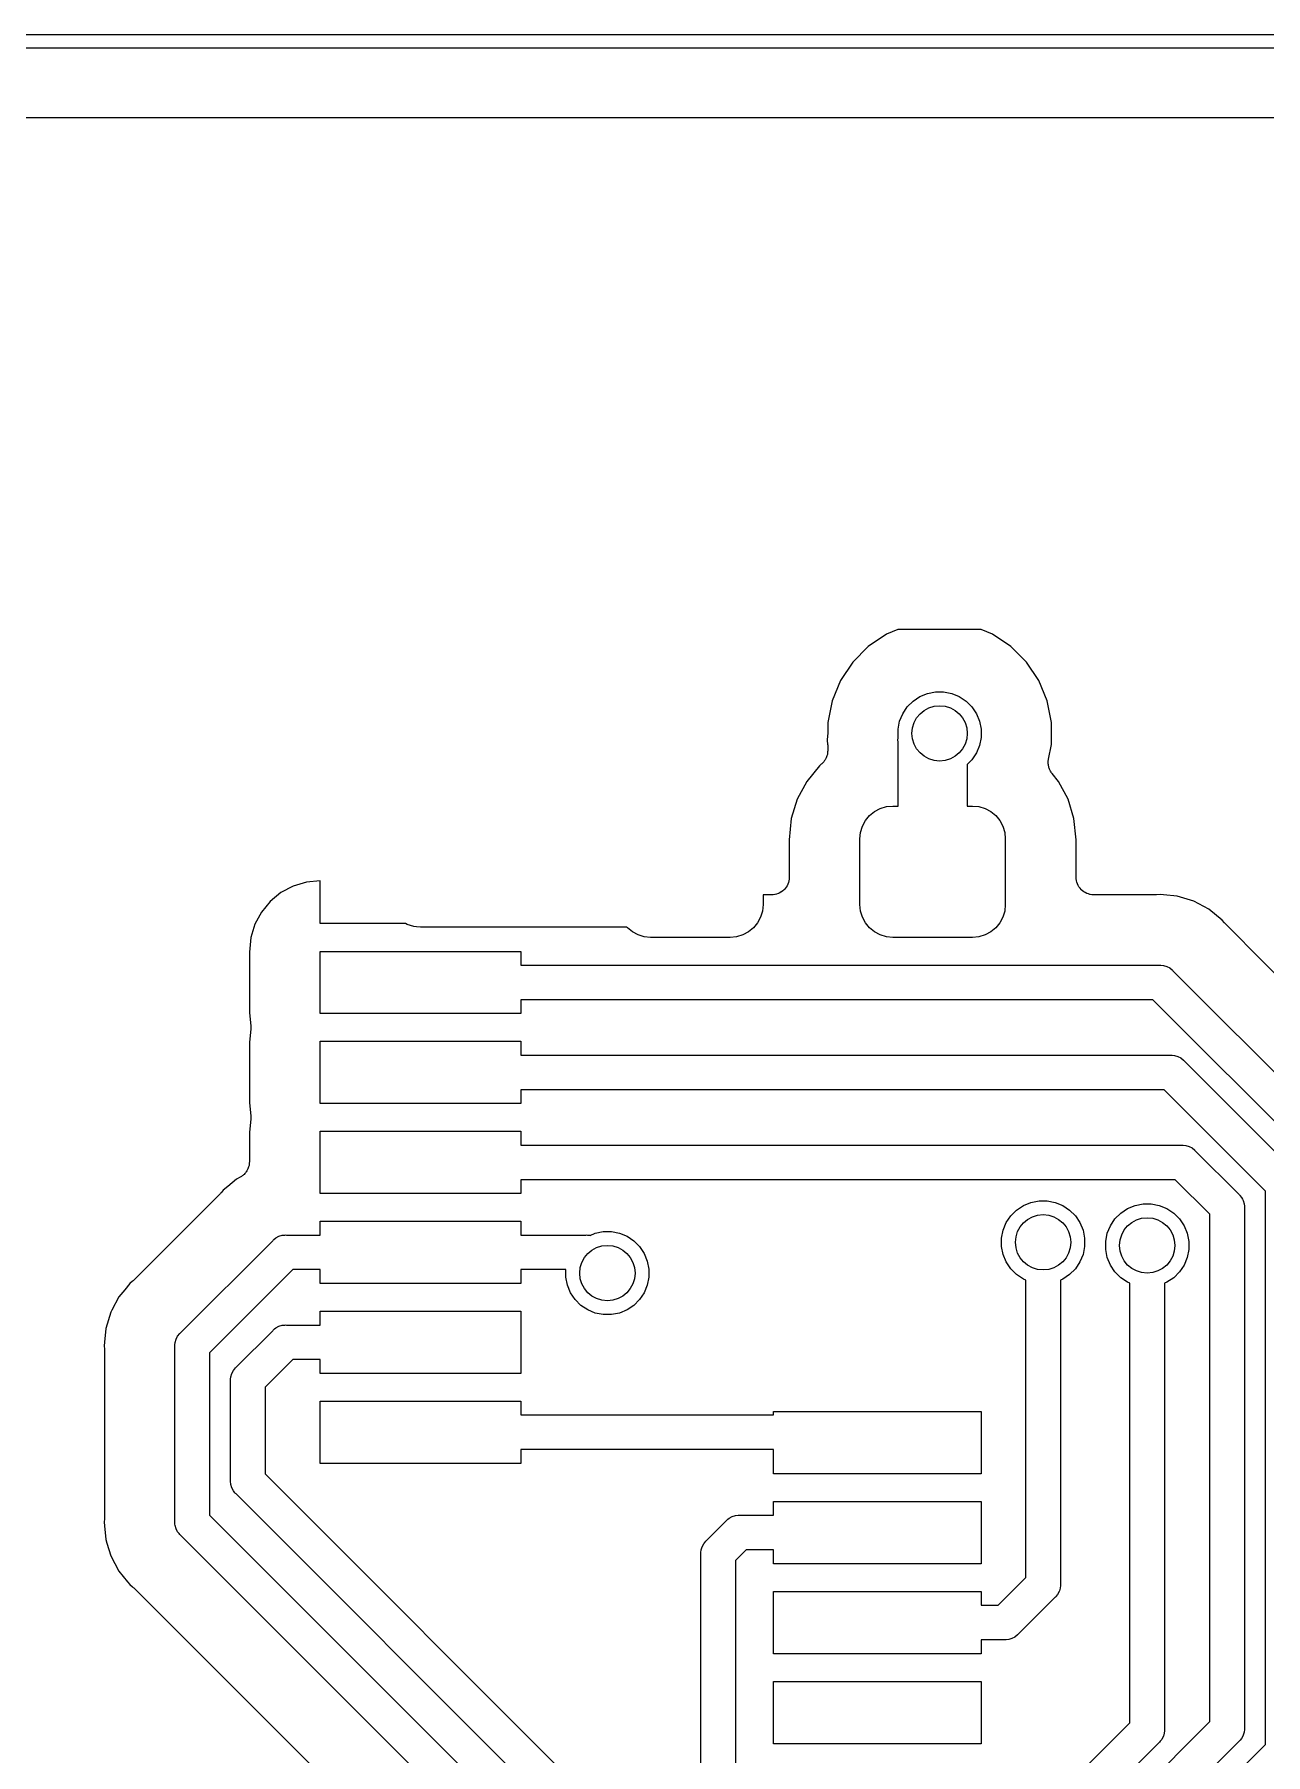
# Model space of a CAD drawing. Extents: x 3.61 to 7.55, y -5.8 to -3.38.
# Drawn here: x 6.3488 to 6.699, y -3.8692 to -3.3799 of the extents above; entities that cross this region are included whole.
import ezdxf

# ---------------------------------------------------------------- set-up
doc = ezdxf.new("R2010")
doc.units = 0
doc.header["$MEASUREMENT"] = 0
doc.layers.add('BLACK', color=7, linetype='CONTINUOUS')

msp = doc.modelspace()

# ---------------------------------------------------------------- linework, layer by layer
at = {"layer": 'BLACK', "linetype": 'CONTINUOUS'}
for p, q in [((3.60836, -3.37992), (7.54518, -3.37992)), ((7.54331, -3.38386), (3.61024, -3.38386)), ((5.98067, -3.40354), (7.06335, -3.40354)), ((6.59123, -3.55055), (6.58602, -3.55403)), ((6.59446, -3.54921), (6.59123, -3.55055)), ((6.61814, -3.54921), (6.59446, -3.54921)), ((6.62137, -3.55055), (6.61814, -3.54921)), ((6.62658, -3.55403), (6.62137, -3.55055)), ((6.58602, -3.55403), (6.58159, -3.55846)), ((6.63101, -3.55846), (6.62658, -3.55403)), ((6.58159, -3.55846), (6.57811, -3.56367)), ((6.63449, -3.56367), (6.63101, -3.55846)), ((6.57811, -3.56367), (6.57571, -3.56946)), ((6.60285, -3.56738), (6.60514, -3.56693)), ((6.60514, -3.56693), (6.60746, -3.56693)), ((6.60746, -3.56693), (6.60974, -3.56738)), ((6.63689, -3.56946), (6.63449, -3.56367)), ((6.57571, -3.56946), (6.57449, -3.57561)), ((6.59583, -3.57315), (6.59712, -3.57121)), ((6.59712, -3.57121), (6.59877, -3.56957)), ((6.59877, -3.56957), (6.6007, -3.56827)), ((6.6007, -3.56827), (6.60285, -3.56738)), ((6.60974, -3.56738), (6.61189, -3.56827)), ((6.61189, -3.56827), (6.61383, -3.56957)), ((6.61383, -3.56957), (6.61547, -3.57121)), ((6.61547, -3.57121), (6.61677, -3.57315)), ((6.63811, -3.57561), (6.63689, -3.56946)), ((6.57449, -3.57561), (6.57449, -3.579)), ((6.59449, -3.57758), (6.59494, -3.5753)), ((6.59494, -3.5753), (6.59583, -3.57315)), ((6.61677, -3.57315), (6.61766, -3.5753)), ((6.61766, -3.5753), (6.61811, -3.57758)), ((6.63811, -3.58187), (6.63811, -3.57561)), ((6.57446, -3.57949), (6.57434, -3.58071)), ((6.57434, -3.58071), (6.57446, -3.58193)), ((6.57449, -3.57907), (6.57446, -3.57928)), ((6.57446, -3.57928), (6.57446, -3.57949)), ((6.57449, -3.579), (6.57449, -3.57907)), ((6.59444, -3.58071), (6.59451, -3.58001)), ((6.59449, -3.58119), (6.59444, -3.58071)), ((6.59449, -3.5799), (6.59449, -3.57758)), ((6.59451, -3.58001), (6.59449, -3.5799)), ((6.59449, -3.59941), (6.59449, -3.58119)), ((6.61811, -3.5799), (6.61766, -3.58219)), ((6.61811, -3.57758), (6.61811, -3.5799)), ((6.57347, -3.58668), (6.57335, -3.58686)), ((6.57361, -3.58651), (6.57347, -3.58668)), ((6.57374, -3.58627), (6.57361, -3.58651)), ((6.57389, -3.58605), (6.57374, -3.58627)), ((6.57398, -3.58585), (6.57389, -3.58605)), ((6.57408, -3.58566), (6.57398, -3.58585)), ((6.57417, -3.5854), (6.57408, -3.58566)), ((6.57427, -3.58515), (6.57417, -3.5854)), ((6.57431, -3.58493), (6.57427, -3.58515)), ((6.57438, -3.58473), (6.57431, -3.58493)), ((6.57441, -3.58446), (6.57438, -3.58473)), ((6.57446, -3.58419), (6.57441, -3.58446)), ((6.57446, -3.58193), (6.57447, -3.582)), ((6.57449, -3.58376), (6.57446, -3.58397)), ((6.57446, -3.58397), (6.57446, -3.58419)), ((6.57447, -3.582), (6.57447, -3.58221)), ((6.57447, -3.58221), (6.57449, -3.58242)), ((6.57449, -3.58242), (6.57449, -3.58369)), ((6.57449, -3.58369), (6.57449, -3.58376)), ((6.61547, -3.58627), (6.61417, -3.58757)), ((6.61677, -3.58433), (6.61547, -3.58627)), ((6.61766, -3.58219), (6.61677, -3.58433)), ((6.63718, -3.58701), (6.63721, -3.58674)), ((6.63721, -3.58648), (6.63726, -3.58626)), ((6.63721, -3.58674), (6.63721, -3.58648)), ((6.63726, -3.58626), (6.63728, -3.58604)), ((6.63728, -3.58604), (6.63811, -3.58187)), ((6.57219, -3.58794), (6.56853, -3.5924)), ((6.57266, -3.58755), (6.57219, -3.58794)), ((6.57282, -3.5874), (6.57266, -3.58755)), ((6.57299, -3.58726), (6.57282, -3.5874)), ((6.57316, -3.58705), (6.57299, -3.58726)), ((6.57335, -3.58686), (6.57316, -3.58705)), ((6.61417, -3.58757), (6.61417, -3.59941)), ((6.63721, -3.58723), (6.63718, -3.58701)), ((6.6372, -3.58745), (6.63721, -3.58723)), ((6.63725, -3.58772), (6.6372, -3.58745)), ((6.63728, -3.58798), (6.63725, -3.58772)), ((6.63734, -3.58819), (6.63728, -3.58798)), ((6.63738, -3.58841), (6.63734, -3.58819)), ((6.63748, -3.58866), (6.63738, -3.58841)), ((6.63756, -3.58892), (6.63748, -3.58866)), ((6.63766, -3.58911), (6.63756, -3.58892)), ((6.63774, -3.58932), (6.63766, -3.58911)), ((6.63789, -3.58954), (6.63774, -3.58932)), ((6.63802, -3.58978), (6.63789, -3.58954)), ((6.63816, -3.58995), (6.63802, -3.58978)), ((6.63828, -3.59014), (6.63816, -3.58995)), ((6.63832, -3.59019), (6.63828, -3.59014)), ((6.64013, -3.5924), (6.63832, -3.59019)), ((6.56853, -3.5924), (6.56581, -3.59749)), ((6.64286, -3.59749), (6.64013, -3.5924)), ((6.56581, -3.59749), (6.56413, -3.60301)), ((6.5864, -3.60215), (6.58782, -3.60099)), ((6.58782, -3.60099), (6.58943, -3.60012)), ((6.58943, -3.60012), (6.59119, -3.59959)), ((6.59119, -3.59959), (6.59301, -3.59941)), ((6.59301, -3.59941), (6.59449, -3.59941)), ((6.61417, -3.59941), (6.61565, -3.59941)), ((6.61565, -3.59941), (6.61747, -3.59959)), ((6.61747, -3.59959), (6.61923, -3.60012)), ((6.61923, -3.60012), (6.62084, -3.60099)), ((6.62084, -3.60099), (6.62226, -3.60215)), ((6.64453, -3.60301), (6.64286, -3.59749)), ((6.56413, -3.60301), (6.56354, -3.60901)), ((6.58384, -3.60694), (6.58437, -3.60518)), ((6.58437, -3.60518), (6.58524, -3.60357)), ((6.58524, -3.60357), (6.5864, -3.60215)), ((6.62226, -3.60215), (6.62342, -3.60357)), ((6.62342, -3.60357), (6.62429, -3.60518)), ((6.62429, -3.60518), (6.62482, -3.60694)), ((6.64512, -3.60901), (6.64453, -3.60301)), ((6.56354, -3.60901), (6.56354, -3.61969)), ((6.58366, -3.60876), (6.58384, -3.60694)), ((6.58366, -3.62746), (6.58366, -3.60876)), ((6.62482, -3.60694), (6.625, -3.60876)), ((6.625, -3.60876), (6.625, -3.62746)), ((6.64512, -3.61969), (6.64512, -3.60901)), ((6.43012, -3.62065), (6.4262, -3.62104)), ((6.43012, -3.63287), (6.43012, -3.62065)), ((6.56343, -3.62072), (6.56329, -3.62117)), ((6.56344, -3.62069), (6.56343, -3.62071)), ((6.56343, -3.62071), (6.56343, -3.62072)), ((6.56349, -3.62022), (6.56344, -3.62069)), ((6.56354, -3.61975), (6.56349, -3.62022)), ((6.56354, -3.61969), (6.56354, -3.61972)), ((6.56354, -3.61972), (6.56354, -3.61972)), ((6.56354, -3.61972), (6.56354, -3.61972)), ((6.56354, -3.61972), (6.56354, -3.61975)), ((6.64517, -3.62015), (6.64512, -3.61969)), ((6.64521, -3.62062), (6.64517, -3.62015)), ((6.64521, -3.62064), (6.64521, -3.62062)), ((6.64522, -3.62066), (6.64521, -3.62064)), ((6.64535, -3.6211), (6.64522, -3.62066)), ((6.41895, -3.62404), (6.41591, -3.62654)), ((6.42243, -3.62218), (6.41895, -3.62404)), ((6.4262, -3.62104), (6.42243, -3.62218)), ((6.55854, -3.62469), (6.5561, -3.62469)), ((6.5561, -3.62469), (6.5561, -3.62746)), ((6.55901, -3.62464), (6.55854, -3.62469)), ((6.55948, -3.6246), (6.55901, -3.62464)), ((6.55949, -3.62459), (6.55948, -3.6246)), ((6.55951, -3.62459), (6.55949, -3.62459)), ((6.55996, -3.62445), (6.55951, -3.62459)), ((6.56041, -3.62432), (6.55996, -3.62445)), ((6.56043, -3.62431), (6.56041, -3.62432)), ((6.56045, -3.62431), (6.56043, -3.62431)), ((6.56086, -3.62409), (6.56045, -3.62431)), ((6.56128, -3.62387), (6.56086, -3.62409)), ((6.56129, -3.62386), (6.56128, -3.62387)), ((6.56131, -3.62385), (6.56129, -3.62386)), ((6.56167, -3.62355), (6.56131, -3.62385)), ((6.56204, -3.62326), (6.56167, -3.62355)), ((6.56205, -3.62324), (6.56204, -3.62326)), ((6.56206, -3.62323), (6.56205, -3.62324)), ((6.56237, -3.62287), (6.56206, -3.62323)), ((6.56267, -3.62251), (6.56237, -3.62287)), ((6.56269, -3.62248), (6.56267, -3.62249)), ((6.56267, -3.62249), (6.56267, -3.62251)), ((6.56291, -3.62207), (6.56269, -3.62248)), ((6.56314, -3.62165), (6.56291, -3.62207)), ((6.56315, -3.62162), (6.56314, -3.62164)), ((6.56314, -3.62164), (6.56314, -3.62165)), ((6.56329, -3.62117), (6.56315, -3.62162)), ((6.64549, -3.62156), (6.64535, -3.6211)), ((6.64549, -3.62157), (6.64549, -3.62156)), ((6.6455, -3.62159), (6.64549, -3.62157)), ((6.64572, -3.62201), (6.6455, -3.62159)), ((6.64594, -3.62242), (6.64572, -3.62201)), ((6.64595, -3.62244), (6.64594, -3.62242)), ((6.64596, -3.62245), (6.64595, -3.62244)), ((6.64625, -3.62282), (6.64596, -3.62245)), ((6.64655, -3.62318), (6.64625, -3.62282)), ((6.64656, -3.62319), (6.64655, -3.62318)), ((6.64657, -3.62321), (6.64656, -3.62319)), ((6.64694, -3.62351), (6.64657, -3.62321)), ((6.6473, -3.62381), (6.64694, -3.62351)), ((6.64731, -3.62382), (6.6473, -3.62381)), ((6.64732, -3.62383), (6.64731, -3.62382)), ((6.64774, -3.62405), (6.64732, -3.62383)), ((6.64815, -3.62428), (6.64774, -3.62405)), ((6.64817, -3.62429), (6.64815, -3.62428)), ((6.64818, -3.62429), (6.64817, -3.62429)), ((6.64863, -3.62443), (6.64818, -3.62429)), ((6.64908, -3.62458), (6.64863, -3.62443)), ((6.6491, -3.62458), (6.64908, -3.62458)), ((6.64912, -3.62458), (6.6491, -3.62458)), ((6.64958, -3.62463), (6.64912, -3.62458)), ((6.65005, -3.62468), (6.64958, -3.62463)), ((6.65008, -3.62468), (6.65005, -3.62468)), ((6.65009, -3.62468), (6.65008, -3.62468)), ((6.65012, -3.62469), (6.65009, -3.62468)), ((6.65009, -3.62468), (6.65009, -3.62468)), ((6.66754, -3.62469), (6.65012, -3.62469)), ((6.66775, -3.62466), (6.66754, -3.62469)), ((6.66796, -3.62467), (6.66775, -3.62466)), ((6.66803, -3.62466), (6.66796, -3.62467)), ((6.66901, -3.62456), (6.66803, -3.62466)), ((6.66998, -3.62466), (6.66901, -3.62456)), ((6.66999, -3.62466), (6.66998, -3.62466)), ((6.67389, -3.62505), (6.66999, -3.62466)), ((6.67859, -3.62647), (6.67389, -3.62505)), ((6.41341, -3.62958), (6.41155, -3.63306)), ((6.41591, -3.62654), (6.41341, -3.62958)), ((6.55592, -3.62928), (6.55539, -3.63104)), ((6.5561, -3.62746), (6.55592, -3.62928)), ((6.58384, -3.62928), (6.58366, -3.62746)), ((6.58437, -3.63104), (6.58384, -3.62928)), ((6.62482, -3.62928), (6.62429, -3.63104)), ((6.625, -3.62746), (6.62482, -3.62928)), ((6.68292, -3.62878), (6.67859, -3.62647)), ((6.68671, -3.6319), (6.68292, -3.62878)), ((6.41155, -3.63306), (6.41041, -3.63683)), ((6.45435, -3.63287), (6.43012, -3.63287)), ((6.45488, -3.63315), (6.45435, -3.63287)), ((6.45673, -3.63372), (6.45488, -3.63315)), ((6.45749, -3.63379), (6.45673, -3.63372)), ((6.45866, -3.63391), (6.45749, -3.63379)), ((6.45914, -3.63386), (6.45866, -3.63391)), ((6.51733, -3.63386), (6.45914, -3.63386)), ((6.5175, -3.63407), (6.51733, -3.63386)), ((6.51892, -3.63524), (6.5175, -3.63407)), ((6.52054, -3.6361), (6.51892, -3.63524)), ((6.55195, -3.63524), (6.55033, -3.6361)), ((6.55336, -3.63407), (6.55195, -3.63524)), ((6.55453, -3.63266), (6.55336, -3.63407)), ((6.55539, -3.63104), (6.55453, -3.63266)), ((6.58524, -3.63266), (6.58437, -3.63104)), ((6.5864, -3.63407), (6.58524, -3.63266)), ((6.58782, -3.63524), (6.5864, -3.63407)), ((6.58943, -3.6361), (6.58782, -3.63524)), ((6.62084, -3.63524), (6.61923, -3.6361)), ((6.62226, -3.63407), (6.62084, -3.63524)), ((6.62342, -3.63266), (6.62226, -3.63407)), ((6.62429, -3.63104), (6.62342, -3.63266)), ((6.68734, -3.63266), (6.68671, -3.6319)), ((6.68749, -3.63281), (6.68734, -3.63266)), ((6.68762, -3.63297), (6.68749, -3.63281)), ((6.68767, -3.63302), (6.68762, -3.63297)), ((6.69843, -3.64379), (6.68767, -3.63302)), ((6.41041, -3.63683), (6.41, -3.64099)), ((6.52229, -3.63663), (6.52054, -3.6361)), ((6.52411, -3.63681), (6.52229, -3.63663)), ((6.54675, -3.63681), (6.52411, -3.63681)), ((6.54858, -3.63663), (6.54675, -3.63681)), ((6.55033, -3.6361), (6.54858, -3.63663)), ((6.59119, -3.63663), (6.58943, -3.6361)), ((6.59301, -3.63681), (6.59119, -3.63663)), ((6.61565, -3.63681), (6.59301, -3.63681)), ((6.61747, -3.63663), (6.61565, -3.63681)), ((6.61923, -3.6361), (6.61747, -3.63663)), ((6.41, -3.64099), (6.41, -3.65822)), ((6.43012, -3.65846), (6.43012, -3.64075)), ((6.43012, -3.64075), (6.4872, -3.64075)), ((6.4872, -3.64075), (6.4872, -3.64469)), ((6.4872, -3.64469), (6.66876, -3.64469)), ((6.66876, -3.64469), (6.66901, -3.64466)), ((6.66901, -3.64466), (6.66925, -3.64469)), ((6.66925, -3.64469), (6.66925, -3.64469)), ((6.66925, -3.64469), (6.66997, -3.64476)), ((6.66997, -3.64476), (6.6709, -3.64504)), ((6.6709, -3.64504), (6.67175, -3.64549)), ((6.73636, -3.68171), (6.69843, -3.64379)), ((6.69843, -3.64379), (6.69843, -3.64379)), ((6.67175, -3.64549), (6.6725, -3.64611)), ((6.6725, -3.64611), (6.67266, -3.6463)), ((6.67266, -3.6463), (6.72308, -3.69672)), ((6.66697, -3.65453), (6.4872, -3.65453)), ((6.4872, -3.65453), (6.4872, -3.65846)), ((6.71485, -3.70241), (6.66697, -3.65453)), ((6.41, -3.65822), (6.41036, -3.66191)), ((6.4872, -3.65846), (6.43012, -3.65846)), ((6.41036, -3.66289), (6.41, -3.66658)), ((6.41036, -3.66191), (6.41036, -3.66192)), ((6.41036, -3.66192), (6.41036, -3.66192)), ((6.41036, -3.66192), (6.41036, -3.66192)), ((6.41036, -3.66192), (6.41037, -3.66198)), ((6.41037, -3.66198), (6.41036, -3.66244)), ((6.41036, -3.66244), (6.41036, -3.66289)), ((6.41, -3.66658), (6.41, -3.68381)), ((6.43012, -3.68406), (6.43012, -3.66634)), ((6.43012, -3.66634), (6.4872, -3.66634)), ((6.4872, -3.66634), (6.4872, -3.67028)), ((6.4872, -3.67028), (6.67195, -3.67028)), ((6.67195, -3.67028), (6.67219, -3.67025)), ((6.67219, -3.67025), (6.67243, -3.67028)), ((6.67243, -3.67028), (6.67243, -3.67028)), ((6.67243, -3.67028), (6.67316, -3.67035)), ((6.67316, -3.67035), (6.67408, -3.67063)), ((6.67408, -3.67063), (6.67494, -3.67109)), ((6.67494, -3.67109), (6.67569, -3.6717)), ((6.67569, -3.6717), (6.67584, -3.67189)), ((6.67584, -3.67189), (6.70724, -3.70329)), ((6.41, -3.68381), (6.41036, -3.6875)), ((6.4872, -3.68406), (6.43012, -3.68406)), ((6.67015, -3.68012), (6.4872, -3.68012)), ((6.4872, -3.68012), (6.4872, -3.68406)), ((6.69901, -3.70897), (6.67015, -3.68012)), ((6.41036, -3.68848), (6.41, -3.69217)), ((6.41036, -3.6875), (6.41036, -3.68751)), ((6.41036, -3.68751), (6.41036, -3.68751)), ((6.41036, -3.68751), (6.41036, -3.68751)), ((6.41036, -3.68751), (6.41037, -3.68757)), ((6.41037, -3.68757), (6.41036, -3.68803)), ((6.41036, -3.68803), (6.41036, -3.68848)), ((6.41, -3.69217), (6.41, -3.70062)), ((6.43012, -3.70965), (6.43012, -3.69193)), ((6.43012, -3.69193), (6.4872, -3.69193)), ((6.4872, -3.69193), (6.4872, -3.69587)), ((6.4872, -3.69587), (6.62496, -3.69587)), ((6.62496, -3.69587), (6.62497, -3.69586)), ((6.62497, -3.69586), (6.62498, -3.69586)), ((6.62498, -3.69586), (6.62522, -3.69584)), ((6.62522, -3.69584), (6.62546, -3.69586)), ((6.62546, -3.69586), (6.67513, -3.69586)), ((6.67513, -3.69586), (6.67537, -3.69584)), ((6.67537, -3.69584), (6.67562, -3.69586)), ((6.67562, -3.69586), (6.67562, -3.69586)), ((6.67562, -3.69586), (6.67634, -3.69594)), ((6.67634, -3.69594), (6.67727, -3.69622)), ((6.67727, -3.69622), (6.67812, -3.69667)), ((6.67812, -3.69667), (6.67887, -3.69729)), ((6.67887, -3.69729), (6.67903, -3.69748)), ((6.67903, -3.69748), (6.6914, -3.70985)), ((6.4085, -3.70419), (6.40832, -3.70433)), ((6.40867, -3.70398), (6.4085, -3.70419)), ((6.40886, -3.7038), (6.40867, -3.70398)), ((6.40898, -3.70361), (6.40886, -3.7038)), ((6.40912, -3.70344), (6.40898, -3.70361)), ((6.40925, -3.70321), (6.40912, -3.70344)), ((6.4094, -3.70299), (6.40925, -3.70321)), ((6.40949, -3.70278), (6.4094, -3.70299)), ((6.40959, -3.70259), (6.40949, -3.70278)), ((6.40967, -3.70233), (6.40959, -3.70259)), ((6.40978, -3.70209), (6.40967, -3.70233)), ((6.40982, -3.70187), (6.40978, -3.70209)), ((6.40989, -3.70166), (6.40982, -3.70187)), ((6.40992, -3.70139), (6.40989, -3.70166)), ((6.40997, -3.70113), (6.40992, -3.70139)), ((6.41, -3.70069), (6.40997, -3.70091)), ((6.40997, -3.70091), (6.40997, -3.70113)), ((6.41, -3.70062), (6.41, -3.70069)), ((6.40257, -3.70867), (6.40194, -3.70943)), ((6.40382, -3.70764), (6.40257, -3.70867)), ((6.40636, -3.70556), (6.40382, -3.70764)), ((6.40735, -3.70503), (6.40636, -3.70556)), ((6.40754, -3.7049), (6.40735, -3.70503)), ((6.40773, -3.7048), (6.40754, -3.7049)), ((6.40794, -3.70463), (6.40773, -3.7048)), ((6.40817, -3.70448), (6.40794, -3.70463)), ((6.40832, -3.70433), (6.40817, -3.70448)), ((6.62497, -3.70571), (6.4872, -3.70571)), ((6.4872, -3.70571), (6.4872, -3.70965)), ((6.62521, -3.70573), (6.62497, -3.70571)), ((6.62546, -3.70571), (6.62521, -3.70573)), ((6.62547, -3.70571), (6.62546, -3.70571)), ((6.62546, -3.70571), (6.62546, -3.70571)), ((6.67334, -3.70571), (6.62547, -3.70571)), ((6.68317, -3.71554), (6.67334, -3.70571)), ((6.69901, -3.8664), (6.69901, -3.70897)), ((6.40161, -3.7098), (6.37712, -3.73429)), ((6.40175, -3.70963), (6.40161, -3.7098)), ((6.4019, -3.70949), (6.40175, -3.70963)), ((6.40194, -3.70943), (6.4019, -3.70949)), ((6.4872, -3.70965), (6.43012, -3.70965)), ((6.62822, -3.71434), (6.63015, -3.71305)), ((6.63015, -3.71305), (6.6323, -3.71216)), ((6.6323, -3.71216), (6.63458, -3.71171)), ((6.63458, -3.71171), (6.63691, -3.71171)), ((6.63691, -3.71171), (6.63919, -3.71216)), ((6.63919, -3.71216), (6.64134, -3.71305)), ((6.64134, -3.71305), (6.64327, -3.71434)), ((6.65783, -3.71524), (6.65976, -3.71394)), ((6.65976, -3.71394), (6.66191, -3.71305)), ((6.66191, -3.71305), (6.66419, -3.7126)), ((6.66419, -3.7126), (6.66652, -3.7126)), ((6.66652, -3.7126), (6.6688, -3.71305)), ((6.6688, -3.71305), (6.67095, -3.71394)), ((6.67095, -3.71394), (6.67288, -3.71524)), ((6.6914, -3.70985), (6.69158, -3.71)), ((6.69158, -3.71), (6.69174, -3.71019)), ((6.69174, -3.71019), (6.6922, -3.71075)), ((6.6922, -3.71075), (6.69246, -3.71124)), ((6.69246, -3.71124), (6.69266, -3.71161)), ((6.69266, -3.71161), (6.69294, -3.71253)), ((6.69294, -3.71253), (6.69301, -3.71326)), ((6.69301, -3.71326), (6.69301, -3.71326)), ((6.69301, -3.71326), (6.69303, -3.7135)), ((6.69303, -3.7135), (6.69301, -3.71374)), ((6.69301, -3.71374), (6.69301, -3.86164)), ((6.43012, -3.72146), (6.43012, -3.71752)), ((6.43012, -3.71752), (6.4872, -3.71752)), ((6.4872, -3.71752), (6.4872, -3.72146)), ((6.62439, -3.72007), (6.62528, -3.71792)), ((6.62528, -3.71792), (6.62657, -3.71599)), ((6.62657, -3.71599), (6.62822, -3.71434)), ((6.64327, -3.71434), (6.64492, -3.71599)), ((6.64492, -3.71599), (6.64621, -3.71792)), ((6.64621, -3.71792), (6.6471, -3.72007)), ((6.654, -3.72096), (6.65489, -3.71881)), ((6.65489, -3.71881), (6.65618, -3.71688)), ((6.65618, -3.71688), (6.65783, -3.71524)), ((6.67288, -3.71524), (6.67453, -3.71688)), ((6.67453, -3.71688), (6.67582, -3.71881)), ((6.67582, -3.71881), (6.67671, -3.72096)), ((6.68317, -3.85984), (6.68317, -3.71554)), ((6.39039, -3.7493), (6.41663, -3.72307)), ((6.41663, -3.72307), (6.41678, -3.72288)), ((6.41678, -3.72288), (6.41697, -3.72273)), ((6.41697, -3.72273), (6.41753, -3.72227)), ((6.41697, -3.72273), (6.41697, -3.72273)), ((6.41753, -3.72227), (6.41838, -3.72181)), ((6.41838, -3.72181), (6.41931, -3.72153)), ((6.41931, -3.72153), (6.42003, -3.72146)), ((6.42003, -3.72146), (6.42028, -3.72143)), ((6.42003, -3.72146), (6.42003, -3.72146)), ((6.42028, -3.72143), (6.42052, -3.72146)), ((6.42052, -3.72146), (6.43012, -3.72146)), ((6.4872, -3.72146), (6.50566, -3.72146)), ((6.50566, -3.72146), (6.50591, -3.72143)), ((6.50591, -3.72143), (6.50615, -3.72146)), ((6.50615, -3.72146), (6.50615, -3.72146)), ((6.50615, -3.72146), (6.50687, -3.72153)), ((6.50687, -3.72153), (6.5069, -3.72154)), ((6.5069, -3.72154), (6.50837, -3.72093)), ((6.50837, -3.72093), (6.51065, -3.72047)), ((6.51065, -3.72047), (6.51297, -3.72047)), ((6.51297, -3.72047), (6.51526, -3.72093)), ((6.51526, -3.72093), (6.51741, -3.72182)), ((6.51741, -3.72182), (6.51934, -3.72311)), ((6.51934, -3.72311), (6.52099, -3.72475)), ((6.62393, -3.72236), (6.62439, -3.72007)), ((6.62393, -3.72468), (6.62393, -3.72236)), ((6.6471, -3.72007), (6.64756, -3.72236)), ((6.64756, -3.72236), (6.64756, -3.72468)), ((6.65354, -3.72325), (6.654, -3.72096)), ((6.65354, -3.72557), (6.65354, -3.72325)), ((6.67671, -3.72096), (6.67717, -3.72325)), ((6.67717, -3.72325), (6.67717, -3.72557)), ((6.52099, -3.72475), (6.52228, -3.72669)), ((6.52228, -3.72669), (6.52317, -3.72884)), ((6.62439, -3.72696), (6.62393, -3.72468)), ((6.62528, -3.72911), (6.62439, -3.72696)), ((6.6471, -3.72696), (6.64621, -3.72911)), ((6.64756, -3.72468), (6.6471, -3.72696)), ((6.654, -3.72785), (6.65354, -3.72557)), ((6.65489, -3.73), (6.654, -3.72785)), ((6.67671, -3.72785), (6.67582, -3.73)), ((6.67717, -3.72557), (6.67671, -3.72785)), ((6.42231, -3.7313), (6.39862, -3.75499)), ((6.43012, -3.7313), (6.42231, -3.7313)), ((6.43012, -3.73524), (6.43012, -3.7313)), ((6.5, -3.7313), (6.4872, -3.7313)), ((6.4872, -3.7313), (6.4872, -3.73524)), ((6.5, -3.73345), (6.5, -3.7313)), ((6.50045, -3.73573), (6.5, -3.73345)), ((6.52317, -3.72884), (6.52362, -3.73112)), ((6.52362, -3.73345), (6.52317, -3.73573)), ((6.52362, -3.73112), (6.52362, -3.73345)), ((6.62657, -3.73105), (6.62528, -3.72911)), ((6.62822, -3.73269), (6.62657, -3.73105)), ((6.63015, -3.73399), (6.62822, -3.73269)), ((6.64327, -3.73269), (6.64134, -3.73399)), ((6.64492, -3.73105), (6.64327, -3.73269)), ((6.64621, -3.72911), (6.64492, -3.73105)), ((6.65618, -3.73194), (6.65489, -3.73)), ((6.65783, -3.73358), (6.65618, -3.73194)), ((6.67453, -3.73194), (6.67288, -3.73358)), ((6.67582, -3.73), (6.67453, -3.73194)), ((6.37453, -3.73703), (6.37288, -3.73904)), ((6.37599, -3.73525), (6.37453, -3.73703)), ((6.37453, -3.73703), (6.37453, -3.73703)), ((6.37675, -3.73462), (6.37599, -3.73525)), ((6.3769, -3.73447), (6.37675, -3.73462)), ((6.37707, -3.73434), (6.3769, -3.73447)), ((6.37712, -3.73429), (6.37707, -3.73434)), ((6.4872, -3.73524), (6.43012, -3.73524)), ((6.50134, -3.73788), (6.50045, -3.73573)), ((6.50264, -3.73981), (6.50134, -3.73788)), ((6.52228, -3.73788), (6.52099, -3.73981)), ((6.52317, -3.73573), (6.52228, -3.73788)), ((6.63082, -3.73426), (6.63015, -3.73399)), ((6.63082, -3.74046), (6.63082, -3.73426)), ((6.64134, -3.73399), (6.64067, -3.73426)), ((6.64067, -3.73426), (6.64067, -3.82071)), ((6.65976, -3.73488), (6.65783, -3.73358)), ((6.66043, -3.73516), (6.65976, -3.73488)), ((6.66043, -3.74135), (6.66043, -3.73516)), ((6.67095, -3.73488), (6.67028, -3.73516)), ((6.67028, -3.73516), (6.67028, -3.86196)), ((6.67288, -3.73358), (6.67095, -3.73488)), ((6.37086, -3.74282), (6.37057, -3.74337)), ((6.37288, -3.73904), (6.37086, -3.74282)), ((6.37086, -3.74282), (6.37086, -3.74282)), ((6.43012, -3.74705), (6.43012, -3.74311)), ((6.43012, -3.74311), (6.4872, -3.74311)), ((6.4872, -3.74311), (6.4872, -3.76083)), ((6.50428, -3.74146), (6.50264, -3.73981)), ((6.50622, -3.74275), (6.50428, -3.74146)), ((6.50837, -3.74364), (6.50622, -3.74275)), ((6.51741, -3.74275), (6.51526, -3.74364)), ((6.51934, -3.74146), (6.51741, -3.74275)), ((6.52099, -3.73981), (6.51934, -3.74146)), ((6.63082, -3.81891), (6.63082, -3.74046)), ((6.63082, -3.74046), (6.63082, -3.74046)), ((6.66043, -3.86017), (6.66043, -3.74135)), ((6.66043, -3.74135), (6.66043, -3.74135)), ((6.36914, -3.74807), (6.36876, -3.75197)), ((6.37057, -3.74337), (6.36914, -3.74807)), ((6.41678, -3.74847), (6.41716, -3.74816)), ((6.41716, -3.74816), (6.41753, -3.74786)), ((6.41753, -3.74786), (6.41838, -3.7474)), ((6.41838, -3.7474), (6.41841, -3.74739)), ((6.41841, -3.74739), (6.41931, -3.74712)), ((6.41931, -3.74712), (6.42003, -3.74705)), ((6.42003, -3.74705), (6.42028, -3.74702)), ((6.42003, -3.74705), (6.42003, -3.74705)), ((6.42028, -3.74702), (6.42052, -3.74705)), ((6.42052, -3.74705), (6.43012, -3.74705)), ((6.51065, -3.74409), (6.50837, -3.74364)), ((6.51297, -3.74409), (6.51065, -3.74409)), ((6.51526, -3.74364), (6.51297, -3.74409)), ((6.36876, -3.75197), (6.36866, -3.75295)), ((6.36866, -3.75295), (6.36876, -3.75393)), ((6.36876, -3.75197), (6.36876, -3.75197)), ((6.38876, -3.75295), (6.38878, -3.75271)), ((6.38878, -3.75319), (6.38876, -3.75295)), ((6.38878, -3.75271), (6.38885, -3.75199)), ((6.38878, -3.75271), (6.38878, -3.75271)), ((6.38885, -3.75199), (6.38913, -3.75106)), ((6.38913, -3.75106), (6.38959, -3.75021)), ((6.38959, -3.75021), (6.3902, -3.74946)), ((6.3902, -3.74946), (6.39039, -3.7493)), ((6.40623, -3.75905), (6.41662, -3.74866)), ((6.41662, -3.74866), (6.41678, -3.74847)), ((6.36876, -3.75393), (6.36876, -3.754)), ((6.36876, -3.754), (6.36876, -3.75421)), ((6.36876, -3.75421), (6.36878, -3.75442)), ((6.36878, -3.75442), (6.36878, -3.80168)), ((6.38878, -3.80291), (6.38878, -3.75319)), ((6.39862, -3.75499), (6.39862, -3.80111)), ((6.42231, -3.75689), (6.41446, -3.76474)), ((6.43012, -3.75689), (6.42231, -3.75689)), ((6.43012, -3.76083), (6.43012, -3.75689)), ((6.4046, -3.7627), (6.40462, -3.76246)), ((6.40462, -3.76294), (6.4046, -3.7627)), ((6.40462, -3.76246), (6.40469, -3.76174)), ((6.40462, -3.76246), (6.40462, -3.76246)), ((6.40469, -3.76174), (6.40498, -3.76081)), ((6.40498, -3.76081), (6.40543, -3.75995)), ((6.40543, -3.75995), (6.40605, -3.7592)), ((6.40605, -3.7592), (6.40623, -3.75905)), ((6.4872, -3.76083), (6.43012, -3.76083)), ((6.40462, -3.79119), (6.40462, -3.76294)), ((6.41446, -3.76474), (6.41446, -3.7894)), ((6.43012, -3.78642), (6.43012, -3.7687)), ((6.43012, -3.7687), (6.4872, -3.7687)), ((6.4872, -3.7687), (6.4872, -3.77264)), ((6.4872, -3.77264), (6.55906, -3.77264)), ((6.55906, -3.77264), (6.55906, -3.77165)), ((6.55906, -3.77165), (6.61811, -3.77165)), ((6.61811, -3.77165), (6.61811, -3.78937)), ((6.55906, -3.78248), (6.4872, -3.78248)), ((6.4872, -3.78248), (6.4872, -3.78642)), ((6.55906, -3.78937), (6.55906, -3.78248)), ((6.4872, -3.78642), (6.43012, -3.78642)), ((6.4046, -3.79143), (6.40462, -3.79119)), ((6.40469, -3.7924), (6.4046, -3.79143)), ((6.41446, -3.7894), (6.53077, -3.9057)), ((6.61811, -3.78937), (6.55906, -3.78937)), ((6.40498, -3.79333), (6.40469, -3.7924)), ((6.40543, -3.79418), (6.40498, -3.79333)), ((6.40589, -3.79474), (6.40543, -3.79418)), ((6.40605, -3.79493), (6.40589, -3.79474)), ((6.40623, -3.79508), (6.40605, -3.79493)), ((6.52254, -3.91139), (6.40623, -3.79508)), ((6.36878, -3.80175), (6.36876, -3.80196)), ((6.36876, -3.80196), (6.36876, -3.80217)), ((6.36878, -3.80168), (6.36878, -3.80175)), ((6.39862, -3.80111), (6.51493, -3.91742)), ((6.54611, -3.80228), (6.54647, -3.80199)), ((6.54647, -3.80199), (6.54732, -3.80153)), ((6.54732, -3.80153), (6.54825, -3.80125)), ((6.54825, -3.80125), (6.54897, -3.80118)), ((6.54897, -3.80118), (6.54921, -3.80116)), ((6.54897, -3.80118), (6.54897, -3.80118)), ((6.54921, -3.80116), (6.54945, -3.80118)), ((6.54945, -3.80118), (6.55906, -3.80118)), ((6.55906, -3.80118), (6.55906, -3.79724)), ((6.55906, -3.79724), (6.61811, -3.79724)), ((6.61811, -3.79724), (6.61811, -3.81496)), ((6.36876, -3.80217), (6.36866, -3.80315)), ((6.36866, -3.80315), (6.36876, -3.80413)), ((6.36876, -3.80413), (6.36876, -3.80413)), ((6.36876, -3.80413), (6.36914, -3.80803)), ((6.38876, -3.80315), (6.38878, -3.80291)), ((6.38878, -3.80339), (6.38876, -3.80315)), ((6.38881, -3.80371), (6.38878, -3.80339)), ((6.38885, -3.80411), (6.38881, -3.80371)), ((6.38913, -3.80504), (6.38885, -3.80411)), ((6.38959, -3.8059), (6.38913, -3.80504)), ((6.38998, -3.80637), (6.38959, -3.8059)), ((6.3902, -3.80665), (6.38998, -3.80637)), ((6.39039, -3.8068), (6.3902, -3.80665)), ((6.5067, -3.92311), (6.39039, -3.8068)), ((6.54, -3.80836), (6.54556, -3.80279)), ((6.54556, -3.80279), (6.54572, -3.80261)), ((6.54572, -3.80261), (6.54611, -3.80228)), ((6.36914, -3.80803), (6.36946, -3.80909)), ((6.36946, -3.80909), (6.36946, -3.80909)), ((6.36946, -3.80909), (6.37057, -3.81273)), ((6.53836, -3.81201), (6.53839, -3.81177)), ((6.53839, -3.81177), (6.53846, -3.81104)), ((6.53839, -3.81177), (6.53839, -3.81177)), ((6.53846, -3.81104), (6.53874, -3.81012)), ((6.53874, -3.81012), (6.5392, -3.80926)), ((6.5392, -3.80926), (6.53981, -3.80851)), ((6.53981, -3.80851), (6.54, -3.80836)), ((6.55125, -3.81102), (6.54823, -3.81405)), ((6.55906, -3.81102), (6.55125, -3.81102)), ((6.55906, -3.81496), (6.55906, -3.81102)), ((6.37057, -3.81273), (6.37288, -3.81706)), ((6.53839, -3.81225), (6.53836, -3.81201)), ((6.53839, -4.33991), (6.53839, -3.81225)), ((6.54823, -3.81405), (6.54823, -4.33811)), ((6.61811, -3.81496), (6.55906, -3.81496)), ((6.37288, -3.81706), (6.37536, -3.82008)), ((6.37536, -3.82008), (6.37536, -3.82008)), ((6.37536, -3.82008), (6.37599, -3.82086)), ((6.37599, -3.82086), (6.37675, -3.82148)), ((6.37675, -3.82148), (6.37681, -3.82153)), ((6.37681, -3.82153), (6.37696, -3.82168)), ((6.62296, -3.82677), (6.63082, -3.81891)), ((6.64067, -3.82119), (6.6406, -3.82191)), ((6.64067, -3.82071), (6.64069, -3.82095)), ((6.64069, -3.82095), (6.64067, -3.82119)), ((6.64067, -3.82119), (6.64067, -3.82119)), ((6.37696, -3.82168), (6.37712, -3.82181)), ((6.37712, -3.82181), (6.48524, -3.92993)), ((6.55906, -3.84055), (6.55906, -3.82283)), ((6.55906, -3.82283), (6.61811, -3.82283)), ((6.61811, -3.82283), (6.61811, -3.82677)), ((6.63905, -3.8246), (6.62865, -3.835)), ((6.63924, -3.82444), (6.63905, -3.8246)), ((6.6394, -3.82426), (6.63924, -3.82444)), ((6.63986, -3.82369), (6.6394, -3.82426)), ((6.6394, -3.82426), (6.6394, -3.82426)), ((6.64031, -3.82284), (6.63986, -3.82369)), ((6.64037, -3.82265), (6.64031, -3.82284)), ((6.6406, -3.82191), (6.64037, -3.82265)), ((6.61811, -3.82677), (6.62296, -3.82677)), ((6.62689, -3.83626), (6.62596, -3.83654)), ((6.62775, -3.8358), (6.62689, -3.83626)), ((6.6285, -3.83519), (6.62775, -3.8358)), ((6.62865, -3.835), (6.6285, -3.83519)), ((6.61811, -3.84055), (6.55906, -3.84055)), ((6.62476, -3.83661), (6.61811, -3.83661)), ((6.61811, -3.83661), (6.61811, -3.84055)), ((6.625, -3.83664), (6.62476, -3.83661)), ((6.62524, -3.83661), (6.625, -3.83664)), ((6.62596, -3.83654), (6.62524, -3.83661)), ((6.62524, -3.83661), (6.62524, -3.83661)), ((6.55906, -3.86614), (6.55906, -3.84843)), ((6.55906, -3.84843), (6.61811, -3.84843)), ((6.61811, -3.84843), (6.61811, -3.86614)), ((6.61811, -3.90249), (6.66043, -3.86017)), ((6.6537, -3.88931), (6.68317, -3.85984)), ((6.6914, -3.86553), (6.66193, -3.895)), ((6.66905, -3.86546), (6.66885, -3.8657)), ((6.66947, -3.86495), (6.66905, -3.86546)), ((6.66992, -3.8641), (6.66947, -3.86495)), ((6.66995, -3.86401), (6.66992, -3.8641)), ((6.6702, -3.86317), (6.66995, -3.86401)), ((6.67028, -3.86245), (6.6702, -3.86317)), ((6.67028, -3.86196), (6.6703, -3.8622)), ((6.6703, -3.8622), (6.67028, -3.86245)), ((6.67028, -3.86245), (6.67028, -3.86245)), ((6.69158, -3.86537), (6.6914, -3.86553)), ((6.69178, -3.86513), (6.69158, -3.86537)), ((6.6922, -3.86462), (6.69178, -3.86513)), ((6.69266, -3.86377), (6.6922, -3.86462)), ((6.69294, -3.86284), (6.69266, -3.86375)), ((6.69266, -3.86375), (6.69266, -3.86377)), ((6.69301, -3.86212), (6.69294, -3.86284)), ((6.69301, -3.86164), (6.69303, -3.86188)), ((6.69303, -3.86188), (6.69301, -3.86212)), ((6.69301, -3.86212), (6.69301, -3.86212)), ((6.61811, -3.86614), (6.55906, -3.86614)), ((6.66866, -3.86586), (6.62275, -3.91177)), ((6.66885, -3.8657), (6.66866, -3.86586)), ((6.66954, -3.89587), (6.69901, -3.8664))]:
    msp.add_line(p, q, dxfattribs=at)
at = {"layer": 'BLACK'}
for centre in [(6.6063, -3.57874), (6.63575, -3.72352), (6.66535, -3.72441), (6.51181, -3.73228)]:
    msp.add_circle(centre, 0.00787, dxfattribs=at)

doc.saveas('drawing.dxf')
